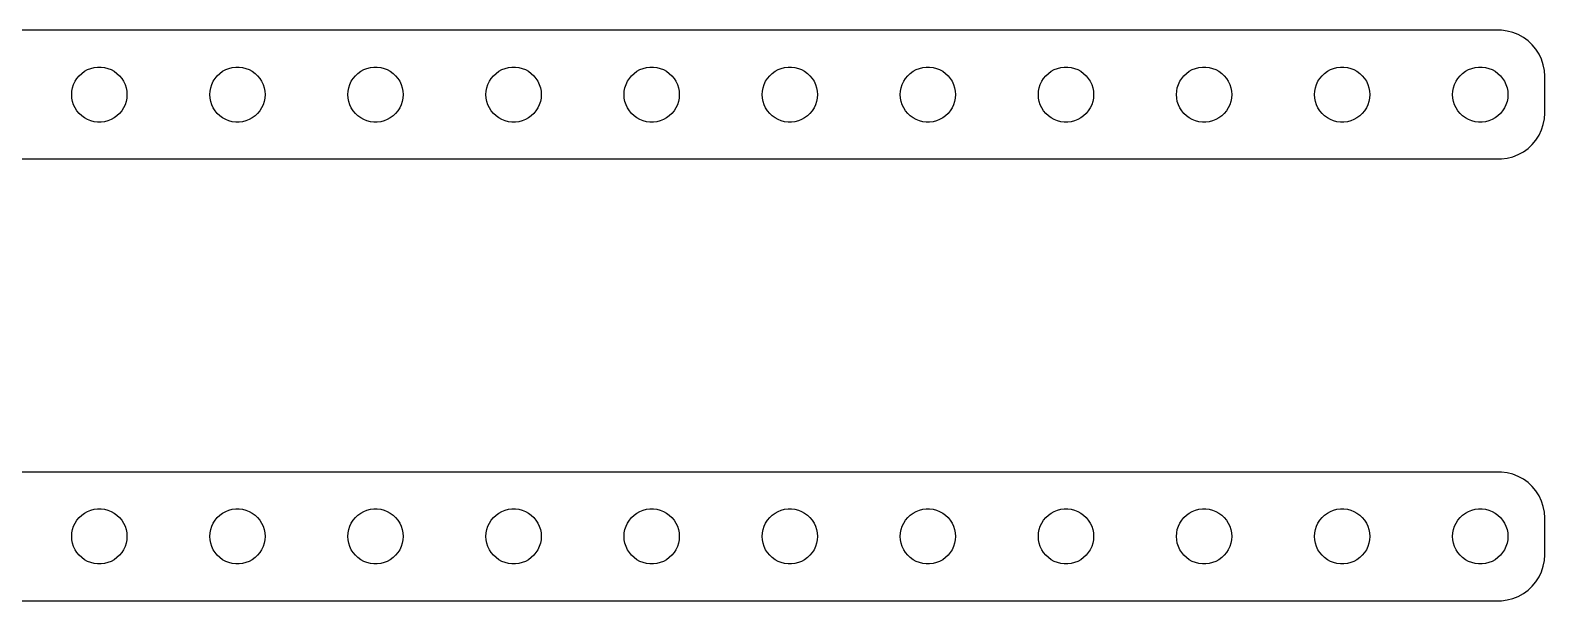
# Model space of a CAD drawing. Header units: metres. Extents: x -82 to 82, y 21 to 51.
# Drawn here: x 0 to 82.2, y 20.5 to 51.5 of the extents above; entities that cross this region are included whole.
import ezdxf

# ---------------------------------------------------------------- set-up
doc = ezdxf.new("R2010")
doc.units = ezdxf.units.M

msp = doc.modelspace()

# ---------------------------------------------------------------- linework, layer by layer
for p, q in [((79.907, 51.4951), (-79.907, 51.4951)), ((80.2184, 51.4557), (79.907, 51.4951)), ((80.5225, 51.3776), (80.2184, 51.4557)), ((80.8144, 51.2621), (80.5225, 51.3776)), ((81.0896, 51.1108), (80.8144, 51.2621)), ((81.3436, 50.9263), (81.0896, 51.1108)), ((81.5724, 50.7114), (81.3436, 50.9263)), ((81.7725, 50.4695), (81.5724, 50.7114)), ((81.9408, 50.2044), (81.7725, 50.4695)), ((82.0744, 49.9203), (81.9408, 50.2044)), ((2.94626, 49.2665), (3.11133, 49.3572)), ((3.11133, 49.3572), (3.28647, 49.4266)), ((3.28647, 49.4266), (3.46892, 49.4734)), ((3.46892, 49.4734), (3.65581, 49.497)), ((3.65581, 49.497), (3.84418, 49.497)), ((3.84418, 49.497), (4.03107, 49.4734)), ((4.03107, 49.4734), (4.21352, 49.4266)), ((4.21352, 49.4266), (4.38866, 49.3572)), ((4.38866, 49.3572), (4.55373, 49.2665)), ((10.4463, 49.2665), (10.6113, 49.3572)), ((10.6113, 49.3572), (10.7865, 49.4266)), ((10.7865, 49.4266), (10.9689, 49.4734)), ((10.9689, 49.4734), (11.1558, 49.497)), ((11.1558, 49.497), (11.3442, 49.497)), ((11.3442, 49.497), (11.5311, 49.4734)), ((11.5311, 49.4734), (11.7135, 49.4266)), ((11.7135, 49.4266), (11.8887, 49.3572)), ((11.8887, 49.3572), (12.0537, 49.2665)), ((17.9463, 49.2665), (18.1113, 49.3572)), ((18.1113, 49.3572), (18.2865, 49.4266)), ((18.2865, 49.4266), (18.4689, 49.4734)), ((18.4689, 49.4734), (18.6558, 49.497)), ((18.6558, 49.497), (18.8442, 49.497)), ((18.8442, 49.497), (19.0311, 49.4734)), ((19.0311, 49.4734), (19.2135, 49.4266)), ((19.2135, 49.4266), (19.3887, 49.3572)), ((19.3887, 49.3572), (19.5537, 49.2665)), ((25.4463, 49.2665), (25.6113, 49.3572)), ((25.6113, 49.3572), (25.7865, 49.4266)), ((25.7865, 49.4266), (25.9689, 49.4734)), ((25.9689, 49.4734), (26.1558, 49.497)), ((26.1558, 49.497), (26.3442, 49.497)), ((26.3442, 49.497), (26.5311, 49.4734)), ((26.5311, 49.4734), (26.7135, 49.4266)), ((26.7135, 49.4266), (26.8887, 49.3572)), ((26.8887, 49.3572), (27.0537, 49.2665)), ((32.9463, 49.2665), (33.1113, 49.3572)), ((33.1113, 49.3572), (33.2865, 49.4266)), ((33.2865, 49.4266), (33.4689, 49.4734)), ((33.4689, 49.4734), (33.6558, 49.497)), ((33.6558, 49.497), (33.8442, 49.497)), ((33.8442, 49.497), (34.0311, 49.4734)), ((34.0311, 49.4734), (34.2135, 49.4266)), ((34.2135, 49.4266), (34.3887, 49.3572)), ((34.3887, 49.3572), (34.5537, 49.2665)), ((40.4463, 49.2665), (40.6113, 49.3572)), ((40.6113, 49.3572), (40.7865, 49.4266)), ((40.7865, 49.4266), (40.9689, 49.4734)), ((40.9689, 49.4734), (41.1558, 49.497)), ((41.1558, 49.497), (41.3442, 49.497)), ((41.3442, 49.497), (41.5311, 49.4734)), ((41.5311, 49.4734), (41.7135, 49.4266)), ((41.7135, 49.4266), (41.8887, 49.3572)), ((41.8887, 49.3572), (42.0537, 49.2665)), ((47.9463, 49.2665), (48.1113, 49.3572)), ((48.1113, 49.3572), (48.2865, 49.4266)), ((48.2865, 49.4266), (48.4689, 49.4734)), ((48.4689, 49.4734), (48.6558, 49.497)), ((48.6558, 49.497), (48.8442, 49.497)), ((48.8442, 49.497), (49.0311, 49.4734)), ((49.0311, 49.4734), (49.2135, 49.4266)), ((49.2135, 49.4266), (49.3887, 49.3572)), ((49.3887, 49.3572), (49.5537, 49.2665)), ((55.4463, 49.2665), (55.6113, 49.3572)), ((55.6113, 49.3572), (55.7865, 49.4266)), ((55.7865, 49.4266), (55.9689, 49.4734)), ((55.9689, 49.4734), (56.1558, 49.497)), ((56.1558, 49.497), (56.3442, 49.497)), ((56.3442, 49.497), (56.5311, 49.4734)), ((56.5311, 49.4734), (56.7135, 49.4266)), ((56.7135, 49.4266), (56.8887, 49.3572)), ((56.8887, 49.3572), (57.0537, 49.2665)), ((62.9463, 49.2665), (63.1113, 49.3572)), ((63.1113, 49.3572), (63.2865, 49.4266)), ((63.2865, 49.4266), (63.4689, 49.4734)), ((63.4689, 49.4734), (63.6558, 49.497)), ((63.6558, 49.497), (63.8442, 49.497)), ((63.8442, 49.497), (64.0311, 49.4734)), ((64.0311, 49.4734), (64.2135, 49.4266)), ((64.2135, 49.4266), (64.3887, 49.3572)), ((64.3887, 49.3572), (64.5537, 49.2665)), ((70.4463, 49.2665), (70.6113, 49.3572)), ((70.6113, 49.3572), (70.7865, 49.4266)), ((70.7865, 49.4266), (70.9689, 49.4734)), ((70.9689, 49.4734), (71.1558, 49.497)), ((71.1558, 49.497), (71.3442, 49.497)), ((71.3442, 49.497), (71.5311, 49.4734)), ((71.5311, 49.4734), (71.7135, 49.4266)), ((71.7135, 49.4266), (71.8887, 49.3572)), ((71.8887, 49.3572), (72.0537, 49.2665)), ((77.9463, 49.2665), (78.1113, 49.3572)), ((78.1113, 49.3572), (78.2865, 49.4266)), ((78.2865, 49.4266), (78.4689, 49.4734)), ((78.4689, 49.4734), (78.6558, 49.497)), ((78.6558, 49.497), (78.8442, 49.497)), ((78.8442, 49.497), (79.0311, 49.4734)), ((79.0311, 49.4734), (79.2135, 49.4266)), ((79.2135, 49.4266), (79.3887, 49.3572)), ((79.3887, 49.3572), (79.5537, 49.2665)), ((82.1714, 49.6217), (82.0744, 49.9203)), ((82.2303, 49.3133), (82.1714, 49.6217)), ((2.29712, 48.373), (2.35533, 48.5522)), ((2.35533, 48.5522), (2.43553, 48.7226)), ((2.43553, 48.7226), (2.53647, 48.8817)), ((2.53647, 48.8817), (2.65654, 49.0268)), ((2.65654, 49.0268), (2.79385, 49.1558)), ((2.79385, 49.1558), (2.94626, 49.2665)), ((4.55373, 49.2665), (4.70613, 49.1558)), ((4.70613, 49.1558), (4.84344, 49.0268)), ((4.84344, 49.0268), (4.96352, 48.8817)), ((4.96352, 48.8817), (5.06445, 48.7226)), ((5.06445, 48.7226), (5.14465, 48.5522)), ((5.14465, 48.5522), (5.20287, 48.373)), ((9.79712, 48.373), (9.85533, 48.5522)), ((9.85533, 48.5522), (9.93553, 48.7226)), ((9.93553, 48.7226), (10.0365, 48.8817)), ((10.0365, 48.8817), (10.1565, 49.0268)), ((10.1565, 49.0268), (10.2939, 49.1558)), ((10.2939, 49.1558), (10.4463, 49.2665)), ((12.0537, 49.2665), (12.2061, 49.1558)), ((12.2061, 49.1558), (12.3434, 49.0268)), ((12.3434, 49.0268), (12.4635, 48.8817)), ((12.4635, 48.8817), (12.5645, 48.7226)), ((12.5645, 48.7226), (12.6447, 48.5522)), ((12.6447, 48.5522), (12.7029, 48.373)), ((17.2971, 48.373), (17.3553, 48.5522)), ((17.3553, 48.5522), (17.4355, 48.7226)), ((17.4355, 48.7226), (17.5365, 48.8817)), ((17.5365, 48.8817), (17.6565, 49.0268)), ((17.6565, 49.0268), (17.7939, 49.1558)), ((17.7939, 49.1558), (17.9463, 49.2665)), ((19.5537, 49.2665), (19.7061, 49.1558)), ((19.7061, 49.1558), (19.8434, 49.0268)), ((19.8434, 49.0268), (19.9635, 48.8817)), ((19.9635, 48.8817), (20.0645, 48.7226)), ((20.0645, 48.7226), (20.1447, 48.5522)), ((20.1447, 48.5522), (20.2029, 48.373)), ((24.7971, 48.373), (24.8553, 48.5522)), ((24.8553, 48.5522), (24.9355, 48.7226)), ((24.9355, 48.7226), (25.0365, 48.8817)), ((25.0365, 48.8817), (25.1565, 49.0268)), ((25.1565, 49.0268), (25.2939, 49.1558)), ((25.2939, 49.1558), (25.4463, 49.2665)), ((27.0537, 49.2665), (27.2061, 49.1558)), ((27.2061, 49.1558), (27.3434, 49.0268)), ((27.3434, 49.0268), (27.4635, 48.8817)), ((27.4635, 48.8817), (27.5645, 48.7226)), ((27.5645, 48.7226), (27.6447, 48.5522)), ((27.6447, 48.5522), (27.7029, 48.373)), ((32.2971, 48.373), (32.3553, 48.5522)), ((32.3553, 48.5522), (32.4355, 48.7226)), ((32.4355, 48.7226), (32.5365, 48.8817)), ((32.5365, 48.8817), (32.6565, 49.0268)), ((32.6565, 49.0268), (32.7939, 49.1558)), ((32.7939, 49.1558), (32.9463, 49.2665)), ((34.5537, 49.2665), (34.7061, 49.1558)), ((34.7061, 49.1558), (34.8434, 49.0268)), ((34.8434, 49.0268), (34.9635, 48.8817)), ((34.9635, 48.8817), (35.0645, 48.7226)), ((35.0645, 48.7226), (35.1447, 48.5522)), ((35.1447, 48.5522), (35.2029, 48.373)), ((39.7971, 48.373), (39.8553, 48.5522)), ((39.8553, 48.5522), (39.9355, 48.7226)), ((39.9355, 48.7226), (40.0365, 48.8817)), ((40.0365, 48.8817), (40.1565, 49.0268)), ((40.1565, 49.0268), (40.2939, 49.1558)), ((40.2939, 49.1558), (40.4463, 49.2665)), ((42.0537, 49.2665), (42.2061, 49.1558)), ((42.2061, 49.1558), (42.3434, 49.0268)), ((42.3434, 49.0268), (42.4635, 48.8817)), ((42.4635, 48.8817), (42.5645, 48.7226)), ((42.5645, 48.7226), (42.6447, 48.5522)), ((42.6447, 48.5522), (42.7029, 48.373)), ((47.2971, 48.373), (47.3553, 48.5522)), ((47.3553, 48.5522), (47.4355, 48.7226)), ((47.4355, 48.7226), (47.5365, 48.8817)), ((47.5365, 48.8817), (47.6565, 49.0268)), ((47.6565, 49.0268), (47.7939, 49.1558)), ((47.7939, 49.1558), (47.9463, 49.2665)), ((49.5537, 49.2665), (49.7061, 49.1558)), ((49.7061, 49.1558), (49.8434, 49.0268)), ((49.8434, 49.0268), (49.9635, 48.8817)), ((49.9635, 48.8817), (50.0645, 48.7226)), ((50.0645, 48.7226), (50.1447, 48.5522)), ((50.1447, 48.5522), (50.2029, 48.373)), ((54.7971, 48.373), (54.8553, 48.5522)), ((54.8553, 48.5522), (54.9355, 48.7226)), ((54.9355, 48.7226), (55.0365, 48.8817)), ((55.0365, 48.8817), (55.1565, 49.0268)), ((55.1565, 49.0268), (55.2939, 49.1558)), ((55.2939, 49.1558), (55.4463, 49.2665)), ((57.0537, 49.2665), (57.2061, 49.1558)), ((57.2061, 49.1558), (57.3434, 49.0268)), ((57.3434, 49.0268), (57.4635, 48.8817)), ((57.4635, 48.8817), (57.5645, 48.7226)), ((57.5645, 48.7226), (57.6447, 48.5522)), ((57.6447, 48.5522), (57.7029, 48.373)), ((62.2971, 48.373), (62.3553, 48.5522)), ((62.3553, 48.5522), (62.4355, 48.7226)), ((62.4355, 48.7226), (62.5365, 48.8817)), ((62.5365, 48.8817), (62.6565, 49.0268)), ((62.6565, 49.0268), (62.7939, 49.1558)), ((62.7939, 49.1558), (62.9463, 49.2665)), ((64.5537, 49.2665), (64.7061, 49.1558)), ((64.7061, 49.1558), (64.8434, 49.0268)), ((64.8434, 49.0268), (64.9635, 48.8817)), ((64.9635, 48.8817), (65.0645, 48.7226)), ((65.0645, 48.7226), (65.1447, 48.5522)), ((65.1447, 48.5522), (65.2029, 48.373)), ((69.7971, 48.373), (69.8553, 48.5522)), ((69.8553, 48.5522), (69.9355, 48.7226)), ((69.9355, 48.7226), (70.0365, 48.8817)), ((70.0365, 48.8817), (70.1565, 49.0268)), ((70.1565, 49.0268), (70.2939, 49.1558)), ((70.2939, 49.1558), (70.4463, 49.2665)), ((72.0537, 49.2665), (72.2061, 49.1558)), ((72.2061, 49.1558), (72.3434, 49.0268)), ((72.3434, 49.0268), (72.4635, 48.8817)), ((72.4635, 48.8817), (72.5645, 48.7226)), ((72.5645, 48.7226), (72.6447, 48.5522)), ((72.6447, 48.5522), (72.7029, 48.373)), ((77.2971, 48.373), (77.3553, 48.5522)), ((77.3553, 48.5522), (77.4355, 48.7226)), ((77.4355, 48.7226), (77.5365, 48.8817)), ((77.5365, 48.8817), (77.6565, 49.0268)), ((77.6565, 49.0268), (77.7939, 49.1558)), ((77.7939, 49.1558), (77.9463, 49.2665)), ((79.5537, 49.2665), (79.7061, 49.1558)), ((79.7061, 49.1558), (79.8434, 49.0268)), ((79.8434, 49.0268), (79.9635, 48.8817)), ((79.9635, 48.8817), (80.0645, 48.7226)), ((80.0645, 48.7226), (80.1447, 48.5522)), ((80.1447, 48.5522), (80.2029, 48.373)), ((82.25, 49), (82.2303, 49.3133)), ((82.25, 47), (82.25, 49)), ((2.25, 48), (2.26183, 48.188)), ((2.26183, 47.812), (2.25, 48)), ((2.26183, 48.188), (2.29712, 48.373)), ((2.29712, 47.627), (2.26183, 47.812)), ((5.20287, 48.373), (5.23816, 48.188)), ((5.23816, 47.812), (5.20287, 47.627)), ((5.23816, 48.188), (5.25, 48)), ((5.25, 48), (5.23816, 47.812)), ((9.75, 48), (9.76183, 48.188)), ((9.76183, 47.812), (9.75, 48)), ((9.76183, 48.188), (9.79712, 48.373)), ((9.79712, 47.627), (9.76183, 47.812)), ((12.7029, 48.373), (12.7382, 48.188)), ((12.7382, 47.812), (12.7029, 47.627)), ((12.7382, 48.188), (12.75, 48)), ((12.75, 48), (12.7382, 47.812)), ((17.25, 48), (17.2618, 48.188)), ((17.2618, 47.812), (17.25, 48)), ((17.2618, 48.188), (17.2971, 48.373)), ((17.2971, 47.627), (17.2618, 47.812)), ((20.2029, 48.373), (20.2382, 48.188)), ((20.2382, 47.812), (20.2029, 47.627)), ((20.2382, 48.188), (20.25, 48)), ((20.25, 48), (20.2382, 47.812)), ((24.75, 48), (24.7618, 48.188)), ((24.7618, 47.812), (24.75, 48)), ((24.7618, 48.188), (24.7971, 48.373)), ((24.7971, 47.627), (24.7618, 47.812)), ((27.7029, 48.373), (27.7382, 48.188)), ((27.7382, 47.812), (27.7029, 47.627)), ((27.7382, 48.188), (27.75, 48)), ((27.75, 48), (27.7382, 47.812)), ((32.25, 48), (32.2618, 48.188)), ((32.2618, 47.812), (32.25, 48)), ((32.2618, 48.188), (32.2971, 48.373)), ((32.2971, 47.627), (32.2618, 47.812)), ((35.2029, 48.373), (35.2382, 48.188)), ((35.2382, 47.812), (35.2029, 47.627)), ((35.2382, 48.188), (35.25, 48)), ((35.25, 48), (35.2382, 47.812)), ((39.75, 48), (39.7618, 48.188)), ((39.7618, 47.812), (39.75, 48)), ((39.7618, 48.188), (39.7971, 48.373)), ((39.7971, 47.627), (39.7618, 47.812)), ((42.7029, 48.373), (42.7382, 48.188)), ((42.7382, 47.812), (42.7029, 47.627)), ((42.7382, 48.188), (42.75, 48)), ((42.75, 48), (42.7382, 47.812)), ((47.25, 48), (47.2618, 48.188)), ((47.2618, 47.812), (47.25, 48)), ((47.2618, 48.188), (47.2971, 48.373)), ((47.2971, 47.627), (47.2618, 47.812)), ((50.2029, 48.373), (50.2382, 48.188)), ((50.2382, 47.812), (50.2029, 47.627)), ((50.2382, 48.188), (50.25, 48)), ((50.25, 48), (50.2382, 47.812)), ((54.75, 48), (54.7618, 48.188)), ((54.7618, 47.812), (54.75, 48)), ((54.7618, 48.188), (54.7971, 48.373)), ((54.7971, 47.627), (54.7618, 47.812)), ((57.7029, 48.373), (57.7382, 48.188)), ((57.7382, 47.812), (57.7029, 47.627)), ((57.7382, 48.188), (57.75, 48)), ((57.75, 48), (57.7382, 47.812)), ((62.25, 48), (62.2618, 48.188)), ((62.2618, 47.812), (62.25, 48)), ((62.2618, 48.188), (62.2971, 48.373)), ((62.2971, 47.627), (62.2618, 47.812)), ((65.2029, 48.373), (65.2382, 48.188)), ((65.2382, 47.812), (65.2029, 47.627)), ((65.2382, 48.188), (65.25, 48)), ((65.25, 48), (65.2382, 47.812)), ((69.75, 48), (69.7618, 48.188)), ((69.7618, 47.812), (69.75, 48)), ((69.7618, 48.188), (69.7971, 48.373)), ((69.7971, 47.627), (69.7618, 47.812)), ((72.7029, 48.373), (72.7382, 48.188)), ((72.7382, 47.812), (72.7029, 47.627)), ((72.7382, 48.188), (72.75, 48)), ((72.75, 48), (72.7382, 47.812)), ((77.25, 48), (77.2618, 48.188)), ((77.2618, 47.812), (77.25, 48)), ((77.2618, 48.188), (77.2971, 48.373)), ((77.2971, 47.627), (77.2618, 47.812)), ((80.2029, 48.373), (80.2382, 48.188)), ((80.2382, 47.812), (80.2029, 47.627)), ((80.2382, 48.188), (80.25, 48)), ((80.25, 48), (80.2382, 47.812)), ((2.35533, 47.4478), (2.29712, 47.627)), ((2.43553, 47.2774), (2.35533, 47.4478)), ((2.53647, 47.1183), (2.43553, 47.2774)), ((2.65654, 46.9732), (2.53647, 47.1183)), ((2.79385, 46.8442), (2.65654, 46.9732)), ((4.84344, 46.9732), (4.70613, 46.8442)), ((4.96352, 47.1183), (4.84344, 46.9732)), ((5.06445, 47.2774), (4.96352, 47.1183)), ((5.14465, 47.4478), (5.06445, 47.2774)), ((5.20287, 47.627), (5.14465, 47.4478)), ((9.85533, 47.4478), (9.79712, 47.627)), ((9.93553, 47.2774), (9.85533, 47.4478)), ((10.0365, 47.1183), (9.93553, 47.2774)), ((10.1565, 46.9732), (10.0365, 47.1183)), ((10.2939, 46.8442), (10.1565, 46.9732)), ((12.3434, 46.9732), (12.2061, 46.8442)), ((12.4635, 47.1183), (12.3434, 46.9732)), ((12.5645, 47.2774), (12.4635, 47.1183)), ((12.6447, 47.4478), (12.5645, 47.2774)), ((12.7029, 47.627), (12.6447, 47.4478)), ((17.3553, 47.4478), (17.2971, 47.627)), ((17.4355, 47.2774), (17.3553, 47.4478)), ((17.5365, 47.1183), (17.4355, 47.2774)), ((17.6565, 46.9732), (17.5365, 47.1183)), ((17.7939, 46.8442), (17.6565, 46.9732)), ((19.8434, 46.9732), (19.7061, 46.8442)), ((19.9635, 47.1183), (19.8434, 46.9732)), ((20.0645, 47.2774), (19.9635, 47.1183)), ((20.1447, 47.4478), (20.0645, 47.2774)), ((20.2029, 47.627), (20.1447, 47.4478)), ((24.8553, 47.4478), (24.7971, 47.627)), ((24.9355, 47.2774), (24.8553, 47.4478)), ((25.0365, 47.1183), (24.9355, 47.2774)), ((25.1565, 46.9732), (25.0365, 47.1183)), ((25.2939, 46.8442), (25.1565, 46.9732)), ((27.3434, 46.9732), (27.2061, 46.8442)), ((27.4635, 47.1183), (27.3434, 46.9732)), ((27.5645, 47.2774), (27.4635, 47.1183)), ((27.6447, 47.4478), (27.5645, 47.2774)), ((27.7029, 47.627), (27.6447, 47.4478)), ((32.3553, 47.4478), (32.2971, 47.627)), ((32.4355, 47.2774), (32.3553, 47.4478)), ((32.5365, 47.1183), (32.4355, 47.2774)), ((32.6565, 46.9732), (32.5365, 47.1183)), ((32.7939, 46.8442), (32.6565, 46.9732)), ((34.8434, 46.9732), (34.7061, 46.8442)), ((34.9635, 47.1183), (34.8434, 46.9732)), ((35.0645, 47.2774), (34.9635, 47.1183)), ((35.1447, 47.4478), (35.0645, 47.2774)), ((35.2029, 47.627), (35.1447, 47.4478)), ((39.8553, 47.4478), (39.7971, 47.627)), ((39.9355, 47.2774), (39.8553, 47.4478)), ((40.0365, 47.1183), (39.9355, 47.2774)), ((40.1565, 46.9732), (40.0365, 47.1183)), ((40.2939, 46.8442), (40.1565, 46.9732)), ((42.3434, 46.9732), (42.2061, 46.8442)), ((42.4635, 47.1183), (42.3434, 46.9732)), ((42.5645, 47.2774), (42.4635, 47.1183)), ((42.6447, 47.4478), (42.5645, 47.2774)), ((42.7029, 47.627), (42.6447, 47.4478)), ((47.3553, 47.4478), (47.2971, 47.627)), ((47.4355, 47.2774), (47.3553, 47.4478)), ((47.5365, 47.1183), (47.4355, 47.2774)), ((47.6565, 46.9732), (47.5365, 47.1183)), ((47.7939, 46.8442), (47.6565, 46.9732)), ((49.8434, 46.9732), (49.7061, 46.8442)), ((49.9635, 47.1183), (49.8434, 46.9732)), ((50.0645, 47.2774), (49.9635, 47.1183)), ((50.1447, 47.4478), (50.0645, 47.2774)), ((50.2029, 47.627), (50.1447, 47.4478)), ((54.8553, 47.4478), (54.7971, 47.627)), ((54.9355, 47.2774), (54.8553, 47.4478)), ((55.0365, 47.1183), (54.9355, 47.2774)), ((55.1565, 46.9732), (55.0365, 47.1183)), ((55.2939, 46.8442), (55.1565, 46.9732)), ((57.3434, 46.9732), (57.2061, 46.8442)), ((57.4635, 47.1183), (57.3434, 46.9732)), ((57.5645, 47.2774), (57.4635, 47.1183)), ((57.6447, 47.4478), (57.5645, 47.2774)), ((57.7029, 47.627), (57.6447, 47.4478)), ((62.3553, 47.4478), (62.2971, 47.627)), ((62.4355, 47.2774), (62.3553, 47.4478)), ((62.5365, 47.1183), (62.4355, 47.2774)), ((62.6565, 46.9732), (62.5365, 47.1183)), ((62.7939, 46.8442), (62.6565, 46.9732)), ((64.8434, 46.9732), (64.7061, 46.8442)), ((64.9635, 47.1183), (64.8434, 46.9732)), ((65.0645, 47.2774), (64.9635, 47.1183)), ((65.1447, 47.4478), (65.0645, 47.2774)), ((65.2029, 47.627), (65.1447, 47.4478)), ((69.8553, 47.4478), (69.7971, 47.627)), ((69.9355, 47.2774), (69.8553, 47.4478)), ((70.0365, 47.1183), (69.9355, 47.2774)), ((70.1565, 46.9732), (70.0365, 47.1183)), ((70.2939, 46.8442), (70.1565, 46.9732)), ((72.3434, 46.9732), (72.2061, 46.8442)), ((72.4635, 47.1183), (72.3434, 46.9732)), ((72.5645, 47.2774), (72.4635, 47.1183)), ((72.6447, 47.4478), (72.5645, 47.2774)), ((72.7029, 47.627), (72.6447, 47.4478)), ((77.3553, 47.4478), (77.2971, 47.627)), ((77.4355, 47.2774), (77.3553, 47.4478)), ((77.5365, 47.1183), (77.4355, 47.2774)), ((77.6565, 46.9732), (77.5365, 47.1183)), ((77.7939, 46.8442), (77.6565, 46.9732)), ((79.8434, 46.9732), (79.7061, 46.8442)), ((79.9635, 47.1183), (79.8434, 46.9732)), ((80.0645, 47.2774), (79.9635, 47.1183)), ((80.1447, 47.4478), (80.0645, 47.2774)), ((80.2029, 47.627), (80.1447, 47.4478)), ((82.2303, 46.6867), (82.25, 47)), ((2.94626, 46.7335), (2.79385, 46.8442)), ((3.11133, 46.6428), (2.94626, 46.7335)), ((3.28647, 46.5734), (3.11133, 46.6428)), ((3.46892, 46.5266), (3.28647, 46.5734)), ((3.65581, 46.503), (3.46892, 46.5266)), ((3.84418, 46.503), (3.65581, 46.503)), ((4.03107, 46.5266), (3.84418, 46.503)), ((4.21352, 46.5734), (4.03107, 46.5266)), ((4.38866, 46.6428), (4.21352, 46.5734)), ((4.55373, 46.7335), (4.38866, 46.6428)), ((4.70613, 46.8442), (4.55373, 46.7335)), ((10.4463, 46.7335), (10.2939, 46.8442)), ((10.6113, 46.6428), (10.4463, 46.7335)), ((10.7865, 46.5734), (10.6113, 46.6428)), ((10.9689, 46.5266), (10.7865, 46.5734)), ((11.1558, 46.503), (10.9689, 46.5266)), ((11.3442, 46.503), (11.1558, 46.503)), ((11.5311, 46.5266), (11.3442, 46.503)), ((11.7135, 46.5734), (11.5311, 46.5266)), ((11.8887, 46.6428), (11.7135, 46.5734)), ((12.0537, 46.7335), (11.8887, 46.6428)), ((12.2061, 46.8442), (12.0537, 46.7335)), ((17.9463, 46.7335), (17.7939, 46.8442)), ((18.1113, 46.6428), (17.9463, 46.7335)), ((18.2865, 46.5734), (18.1113, 46.6428)), ((18.4689, 46.5266), (18.2865, 46.5734)), ((18.6558, 46.503), (18.4689, 46.5266)), ((18.8442, 46.503), (18.6558, 46.503)), ((19.0311, 46.5266), (18.8442, 46.503)), ((19.2135, 46.5734), (19.0311, 46.5266)), ((19.3887, 46.6428), (19.2135, 46.5734)), ((19.5537, 46.7335), (19.3887, 46.6428)), ((19.7061, 46.8442), (19.5537, 46.7335)), ((25.4463, 46.7335), (25.2939, 46.8442)), ((25.6113, 46.6428), (25.4463, 46.7335)), ((25.7865, 46.5734), (25.6113, 46.6428)), ((25.9689, 46.5266), (25.7865, 46.5734)), ((26.1558, 46.503), (25.9689, 46.5266)), ((26.3442, 46.503), (26.1558, 46.503)), ((26.5311, 46.5266), (26.3442, 46.503)), ((26.7135, 46.5734), (26.5311, 46.5266)), ((26.8887, 46.6428), (26.7135, 46.5734)), ((27.0537, 46.7335), (26.8887, 46.6428)), ((27.2061, 46.8442), (27.0537, 46.7335)), ((32.9463, 46.7335), (32.7939, 46.8442)), ((33.1113, 46.6428), (32.9463, 46.7335)), ((33.2865, 46.5734), (33.1113, 46.6428)), ((33.4689, 46.5266), (33.2865, 46.5734)), ((33.6558, 46.503), (33.4689, 46.5266)), ((33.8442, 46.503), (33.6558, 46.503)), ((34.0311, 46.5266), (33.8442, 46.503)), ((34.2135, 46.5734), (34.0311, 46.5266)), ((34.3887, 46.6428), (34.2135, 46.5734)), ((34.5537, 46.7335), (34.3887, 46.6428)), ((34.7061, 46.8442), (34.5537, 46.7335)), ((40.4463, 46.7335), (40.2939, 46.8442)), ((40.6113, 46.6428), (40.4463, 46.7335)), ((40.7865, 46.5734), (40.6113, 46.6428)), ((40.9689, 46.5266), (40.7865, 46.5734)), ((41.1558, 46.503), (40.9689, 46.5266)), ((41.3442, 46.503), (41.1558, 46.503)), ((41.5311, 46.5266), (41.3442, 46.503)), ((41.7135, 46.5734), (41.5311, 46.5266)), ((41.8887, 46.6428), (41.7135, 46.5734)), ((42.0537, 46.7335), (41.8887, 46.6428)), ((42.2061, 46.8442), (42.0537, 46.7335)), ((47.9463, 46.7335), (47.7939, 46.8442)), ((48.1113, 46.6428), (47.9463, 46.7335)), ((48.2865, 46.5734), (48.1113, 46.6428)), ((48.4689, 46.5266), (48.2865, 46.5734)), ((48.6558, 46.503), (48.4689, 46.5266)), ((48.8442, 46.503), (48.6558, 46.503)), ((49.0311, 46.5266), (48.8442, 46.503)), ((49.2135, 46.5734), (49.0311, 46.5266)), ((49.3887, 46.6428), (49.2135, 46.5734)), ((49.5537, 46.7335), (49.3887, 46.6428)), ((49.7061, 46.8442), (49.5537, 46.7335)), ((55.4463, 46.7335), (55.2939, 46.8442)), ((55.6113, 46.6428), (55.4463, 46.7335)), ((55.7865, 46.5734), (55.6113, 46.6428)), ((55.9689, 46.5266), (55.7865, 46.5734)), ((56.1558, 46.503), (55.9689, 46.5266)), ((56.3442, 46.503), (56.1558, 46.503)), ((56.5311, 46.5266), (56.3442, 46.503)), ((56.7135, 46.5734), (56.5311, 46.5266)), ((56.8887, 46.6428), (56.7135, 46.5734)), ((57.0537, 46.7335), (56.8887, 46.6428)), ((57.2061, 46.8442), (57.0537, 46.7335)), ((62.9463, 46.7335), (62.7939, 46.8442)), ((63.1113, 46.6428), (62.9463, 46.7335)), ((63.2865, 46.5734), (63.1113, 46.6428)), ((63.4689, 46.5266), (63.2865, 46.5734)), ((63.6558, 46.503), (63.4689, 46.5266)), ((63.8442, 46.503), (63.6558, 46.503)), ((64.0311, 46.5266), (63.8442, 46.503)), ((64.2135, 46.5734), (64.0311, 46.5266)), ((64.3887, 46.6428), (64.2135, 46.5734)), ((64.5537, 46.7335), (64.3887, 46.6428)), ((64.7061, 46.8442), (64.5537, 46.7335)), ((70.4463, 46.7335), (70.2939, 46.8442)), ((70.6113, 46.6428), (70.4463, 46.7335)), ((70.7865, 46.5734), (70.6113, 46.6428)), ((70.9689, 46.5266), (70.7865, 46.5734)), ((71.1558, 46.503), (70.9689, 46.5266)), ((71.3442, 46.503), (71.1558, 46.503)), ((71.5311, 46.5266), (71.3442, 46.503)), ((71.7135, 46.5734), (71.5311, 46.5266)), ((71.8887, 46.6428), (71.7135, 46.5734)), ((72.0537, 46.7335), (71.8887, 46.6428)), ((72.2061, 46.8442), (72.0537, 46.7335)), ((77.9463, 46.7335), (77.7939, 46.8442)), ((78.1113, 46.6428), (77.9463, 46.7335)), ((78.2865, 46.5734), (78.1113, 46.6428)), ((78.4689, 46.5266), (78.2865, 46.5734)), ((78.6558, 46.503), (78.4689, 46.5266)), ((78.8442, 46.503), (78.6558, 46.503)), ((79.0311, 46.5266), (78.8442, 46.503)), ((79.2135, 46.5734), (79.0311, 46.5266)), ((79.3887, 46.6428), (79.2135, 46.5734)), ((79.5537, 46.7335), (79.3887, 46.6428)), ((79.7061, 46.8442), (79.5537, 46.7335)), ((81.9408, 45.7956), (82.0744, 46.0797)), ((82.0744, 46.0797), (82.1714, 46.3783)), ((82.1714, 46.3783), (82.2303, 46.6867)), ((81.3436, 45.0737), (81.5724, 45.2886)), ((81.5724, 45.2886), (81.7725, 45.5305)), ((81.7725, 45.5305), (81.9408, 45.7956)), ((-79.907, 44.5049), (79.907, 44.5049)), ((79.907, 44.5049), (80.2184, 44.5443)), ((80.2184, 44.5443), (80.5225, 44.6224)), ((80.5225, 44.6224), (80.8144, 44.7379)), ((80.8144, 44.7379), (81.0896, 44.8892)), ((81.0896, 44.8892), (81.3436, 45.0737)), ((79.907, 27.4951), (-79.907, 27.4951)), ((80.2184, 27.4557), (79.907, 27.4951)), ((80.5225, 27.3776), (80.2184, 27.4557)), ((80.8144, 27.2621), (80.5225, 27.3776)), ((81.0896, 27.1108), (80.8144, 27.2621)), ((81.3436, 26.9263), (81.0896, 27.1108)), ((81.5724, 26.7114), (81.3436, 26.9263)), ((81.7725, 26.4695), (81.5724, 26.7114)), ((81.9408, 26.2044), (81.7725, 26.4695)), ((82.0744, 25.9203), (81.9408, 26.2044)), ((82.1714, 25.6217), (82.0744, 25.9203)), ((82.2303, 25.3133), (82.1714, 25.6217)), ((2.35533, 24.5522), (2.43553, 24.7226)), ((2.43553, 24.7226), (2.53647, 24.8817)), ((2.53647, 24.8817), (2.65654, 25.0268)), ((2.65654, 25.0268), (2.79385, 25.1558)), ((2.79385, 25.1558), (2.94626, 25.2665)), ((2.94626, 25.2665), (3.11133, 25.3572)), ((3.11133, 25.3572), (3.28647, 25.4266)), ((3.28647, 25.4266), (3.46892, 25.4734)), ((3.46892, 25.4734), (3.65581, 25.497)), ((3.65581, 25.497), (3.84418, 25.497)), ((3.84418, 25.497), (4.03107, 25.4734)), ((4.03107, 25.4734), (4.21352, 25.4266)), ((4.21352, 25.4266), (4.38866, 25.3572)), ((4.38866, 25.3572), (4.55373, 25.2665)), ((4.55373, 25.2665), (4.70613, 25.1558)), ((4.70613, 25.1558), (4.84344, 25.0268)), ((4.84344, 25.0268), (4.96352, 24.8817)), ((4.96352, 24.8817), (5.06445, 24.7226)), ((5.06445, 24.7226), (5.14465, 24.5522)), ((9.85533, 24.5522), (9.93553, 24.7226)), ((9.93553, 24.7226), (10.0365, 24.8817)), ((10.0365, 24.8817), (10.1565, 25.0268)), ((10.1565, 25.0268), (10.2939, 25.1558)), ((10.2939, 25.1558), (10.4463, 25.2665)), ((10.4463, 25.2665), (10.6113, 25.3572)), ((10.6113, 25.3572), (10.7865, 25.4266)), ((10.7865, 25.4266), (10.9689, 25.4734)), ((10.9689, 25.4734), (11.1558, 25.497)), ((11.1558, 25.497), (11.3442, 25.497)), ((11.3442, 25.497), (11.5311, 25.4734)), ((11.5311, 25.4734), (11.7135, 25.4266)), ((11.7135, 25.4266), (11.8887, 25.3572)), ((11.8887, 25.3572), (12.0537, 25.2665)), ((12.0537, 25.2665), (12.2061, 25.1558)), ((12.2061, 25.1558), (12.3434, 25.0268)), ((12.3434, 25.0268), (12.4635, 24.8817)), ((12.4635, 24.8817), (12.5645, 24.7226)), ((12.5645, 24.7226), (12.6447, 24.5522)), ((17.3553, 24.5522), (17.4355, 24.7226)), ((17.4355, 24.7226), (17.5365, 24.8817)), ((17.5365, 24.8817), (17.6565, 25.0268)), ((17.6565, 25.0268), (17.7939, 25.1558)), ((17.7939, 25.1558), (17.9463, 25.2665)), ((17.9463, 25.2665), (18.1113, 25.3572)), ((18.1113, 25.3572), (18.2865, 25.4266)), ((18.2865, 25.4266), (18.4689, 25.4734)), ((18.4689, 25.4734), (18.6558, 25.497)), ((18.6558, 25.497), (18.8442, 25.497)), ((18.8442, 25.497), (19.0311, 25.4734)), ((19.0311, 25.4734), (19.2135, 25.4266)), ((19.2135, 25.4266), (19.3887, 25.3572)), ((19.3887, 25.3572), (19.5537, 25.2665)), ((19.5537, 25.2665), (19.7061, 25.1558)), ((19.7061, 25.1558), (19.8434, 25.0268)), ((19.8434, 25.0268), (19.9635, 24.8817)), ((19.9635, 24.8817), (20.0645, 24.7226)), ((20.0645, 24.7226), (20.1447, 24.5522)), ((24.8553, 24.5522), (24.9355, 24.7226)), ((24.9355, 24.7226), (25.0365, 24.8817)), ((25.0365, 24.8817), (25.1565, 25.0268)), ((25.1565, 25.0268), (25.2939, 25.1558)), ((25.2939, 25.1558), (25.4463, 25.2665)), ((25.4463, 25.2665), (25.6113, 25.3572)), ((25.6113, 25.3572), (25.7865, 25.4266)), ((25.7865, 25.4266), (25.9689, 25.4734)), ((25.9689, 25.4734), (26.1558, 25.497)), ((26.1558, 25.497), (26.3442, 25.497)), ((26.3442, 25.497), (26.5311, 25.4734)), ((26.5311, 25.4734), (26.7135, 25.4266)), ((26.7135, 25.4266), (26.8887, 25.3572)), ((26.8887, 25.3572), (27.0537, 25.2665)), ((27.0537, 25.2665), (27.2061, 25.1558)), ((27.2061, 25.1558), (27.3434, 25.0268)), ((27.3434, 25.0268), (27.4635, 24.8817)), ((27.4635, 24.8817), (27.5645, 24.7226)), ((27.5645, 24.7226), (27.6447, 24.5522)), ((32.3553, 24.5522), (32.4355, 24.7226)), ((32.4355, 24.7226), (32.5365, 24.8817)), ((32.5365, 24.8817), (32.6565, 25.0268)), ((32.6565, 25.0268), (32.7939, 25.1558)), ((32.7939, 25.1558), (32.9463, 25.2665)), ((32.9463, 25.2665), (33.1113, 25.3572)), ((33.1113, 25.3572), (33.2865, 25.4266)), ((33.2865, 25.4266), (33.4689, 25.4734)), ((33.4689, 25.4734), (33.6558, 25.497)), ((33.6558, 25.497), (33.8442, 25.497)), ((33.8442, 25.497), (34.0311, 25.4734)), ((34.0311, 25.4734), (34.2135, 25.4266)), ((34.2135, 25.4266), (34.3887, 25.3572)), ((34.3887, 25.3572), (34.5537, 25.2665)), ((34.5537, 25.2665), (34.7061, 25.1558)), ((34.7061, 25.1558), (34.8434, 25.0268)), ((34.8434, 25.0268), (34.9635, 24.8817)), ((34.9635, 24.8817), (35.0645, 24.7226)), ((35.0645, 24.7226), (35.1447, 24.5522)), ((39.8553, 24.5522), (39.9355, 24.7226)), ((39.9355, 24.7226), (40.0365, 24.8817)), ((40.0365, 24.8817), (40.1565, 25.0268)), ((40.1565, 25.0268), (40.2939, 25.1558)), ((40.2939, 25.1558), (40.4463, 25.2665)), ((40.4463, 25.2665), (40.6113, 25.3572)), ((40.6113, 25.3572), (40.7865, 25.4266)), ((40.7865, 25.4266), (40.9689, 25.4734)), ((40.9689, 25.4734), (41.1558, 25.497)), ((41.1558, 25.497), (41.3442, 25.497)), ((41.3442, 25.497), (41.5311, 25.4734)), ((41.5311, 25.4734), (41.7135, 25.4266)), ((41.7135, 25.4266), (41.8887, 25.3572)), ((41.8887, 25.3572), (42.0537, 25.2665)), ((42.0537, 25.2665), (42.2061, 25.1558)), ((42.2061, 25.1558), (42.3434, 25.0268)), ((42.3434, 25.0268), (42.4635, 24.8817)), ((42.4635, 24.8817), (42.5645, 24.7226)), ((42.5645, 24.7226), (42.6447, 24.5522)), ((47.3553, 24.5522), (47.4355, 24.7226)), ((47.4355, 24.7226), (47.5365, 24.8817)), ((47.5365, 24.8817), (47.6565, 25.0268)), ((47.6565, 25.0268), (47.7939, 25.1558)), ((47.7939, 25.1558), (47.9463, 25.2665)), ((47.9463, 25.2665), (48.1113, 25.3572)), ((48.1113, 25.3572), (48.2865, 25.4266)), ((48.2865, 25.4266), (48.4689, 25.4734)), ((48.4689, 25.4734), (48.6558, 25.497)), ((48.6558, 25.497), (48.8442, 25.497)), ((48.8442, 25.497), (49.0311, 25.4734)), ((49.0311, 25.4734), (49.2135, 25.4266)), ((49.2135, 25.4266), (49.3887, 25.3572)), ((49.3887, 25.3572), (49.5537, 25.2665)), ((49.5537, 25.2665), (49.7061, 25.1558)), ((49.7061, 25.1558), (49.8434, 25.0268)), ((49.8434, 25.0268), (49.9635, 24.8817)), ((49.9635, 24.8817), (50.0645, 24.7226)), ((50.0645, 24.7226), (50.1447, 24.5522)), ((54.8553, 24.5522), (54.9355, 24.7226)), ((54.9355, 24.7226), (55.0365, 24.8817)), ((55.0365, 24.8817), (55.1565, 25.0268)), ((55.1565, 25.0268), (55.2939, 25.1558)), ((55.2939, 25.1558), (55.4463, 25.2665)), ((55.4463, 25.2665), (55.6113, 25.3572)), ((55.6113, 25.3572), (55.7865, 25.4266)), ((55.7865, 25.4266), (55.9689, 25.4734)), ((55.9689, 25.4734), (56.1558, 25.497)), ((56.1558, 25.497), (56.3442, 25.497)), ((56.3442, 25.497), (56.5311, 25.4734)), ((56.5311, 25.4734), (56.7135, 25.4266)), ((56.7135, 25.4266), (56.8887, 25.3572)), ((56.8887, 25.3572), (57.0537, 25.2665)), ((57.0537, 25.2665), (57.2061, 25.1558)), ((57.2061, 25.1558), (57.3434, 25.0268)), ((57.3434, 25.0268), (57.4635, 24.8817)), ((57.4635, 24.8817), (57.5645, 24.7226)), ((57.5645, 24.7226), (57.6447, 24.5522)), ((62.3553, 24.5522), (62.4355, 24.7226)), ((62.4355, 24.7226), (62.5365, 24.8817)), ((62.5365, 24.8817), (62.6565, 25.0268)), ((62.6565, 25.0268), (62.7939, 25.1558)), ((62.7939, 25.1558), (62.9463, 25.2665)), ((62.9463, 25.2665), (63.1113, 25.3572)), ((63.1113, 25.3572), (63.2865, 25.4266)), ((63.2865, 25.4266), (63.4689, 25.4734)), ((63.4689, 25.4734), (63.6558, 25.497)), ((63.6558, 25.497), (63.8442, 25.497)), ((63.8442, 25.497), (64.0311, 25.4734)), ((64.0311, 25.4734), (64.2135, 25.4266)), ((64.2135, 25.4266), (64.3887, 25.3572)), ((64.3887, 25.3572), (64.5537, 25.2665)), ((64.5537, 25.2665), (64.7061, 25.1558)), ((64.7061, 25.1558), (64.8434, 25.0268)), ((64.8434, 25.0268), (64.9635, 24.8817)), ((64.9635, 24.8817), (65.0645, 24.7226)), ((65.0645, 24.7226), (65.1447, 24.5522)), ((69.8553, 24.5522), (69.9355, 24.7226)), ((69.9355, 24.7226), (70.0365, 24.8817)), ((70.0365, 24.8817), (70.1565, 25.0268)), ((70.1565, 25.0268), (70.2939, 25.1558)), ((70.2939, 25.1558), (70.4463, 25.2665)), ((70.4463, 25.2665), (70.6113, 25.3572)), ((70.6113, 25.3572), (70.7865, 25.4266)), ((70.7865, 25.4266), (70.9689, 25.4734)), ((70.9689, 25.4734), (71.1558, 25.497)), ((71.1558, 25.497), (71.3442, 25.497)), ((71.3442, 25.497), (71.5311, 25.4734)), ((71.5311, 25.4734), (71.7135, 25.4266)), ((71.7135, 25.4266), (71.8887, 25.3572)), ((71.8887, 25.3572), (72.0537, 25.2665)), ((72.0537, 25.2665), (72.2061, 25.1558)), ((72.2061, 25.1558), (72.3434, 25.0268)), ((72.3434, 25.0268), (72.4635, 24.8817)), ((72.4635, 24.8817), (72.5645, 24.7226)), ((72.5645, 24.7226), (72.6447, 24.5522)), ((77.3553, 24.5522), (77.4355, 24.7226)), ((77.4355, 24.7226), (77.5365, 24.8817)), ((77.5365, 24.8817), (77.6565, 25.0268)), ((77.6565, 25.0268), (77.7939, 25.1558)), ((77.7939, 25.1558), (77.9463, 25.2665)), ((77.9463, 25.2665), (78.1113, 25.3572)), ((78.1113, 25.3572), (78.2865, 25.4266)), ((78.2865, 25.4266), (78.4689, 25.4734)), ((78.4689, 25.4734), (78.6558, 25.497)), ((78.6558, 25.497), (78.8442, 25.497)), ((78.8442, 25.497), (79.0311, 25.4734)), ((79.0311, 25.4734), (79.2135, 25.4266)), ((79.2135, 25.4266), (79.3887, 25.3572)), ((79.3887, 25.3572), (79.5537, 25.2665)), ((79.5537, 25.2665), (79.7061, 25.1558)), ((79.7061, 25.1558), (79.8434, 25.0268)), ((79.8434, 25.0268), (79.9635, 24.8817)), ((79.9635, 24.8817), (80.0645, 24.7226)), ((80.0645, 24.7226), (80.1447, 24.5522)), ((82.25, 25), (82.2303, 25.3133)), ((82.25, 23), (82.25, 25)), ((2.25, 24), (2.26183, 24.188)), ((2.26183, 23.812), (2.25, 24)), ((2.26183, 24.188), (2.29712, 24.373)), ((2.29712, 24.373), (2.35533, 24.5522)), ((5.14465, 24.5522), (5.20287, 24.373)), ((5.20287, 24.373), (5.23816, 24.188)), ((5.23816, 24.188), (5.25, 24)), ((5.25, 24), (5.23816, 23.812)), ((9.75, 24), (9.76183, 24.188)), ((9.76183, 23.812), (9.75, 24)), ((9.76183, 24.188), (9.79712, 24.373)), ((9.79712, 24.373), (9.85533, 24.5522)), ((12.6447, 24.5522), (12.7029, 24.373)), ((12.7029, 24.373), (12.7382, 24.188)), ((12.7382, 24.188), (12.75, 24)), ((12.75, 24), (12.7382, 23.812)), ((17.25, 24), (17.2618, 24.188)), ((17.2618, 23.812), (17.25, 24)), ((17.2618, 24.188), (17.2971, 24.373)), ((17.2971, 24.373), (17.3553, 24.5522)), ((20.1447, 24.5522), (20.2029, 24.373)), ((20.2029, 24.373), (20.2382, 24.188)), ((20.2382, 24.188), (20.25, 24)), ((20.25, 24), (20.2382, 23.812)), ((24.75, 24), (24.7618, 24.188)), ((24.7618, 23.812), (24.75, 24)), ((24.7618, 24.188), (24.7971, 24.373)), ((24.7971, 24.373), (24.8553, 24.5522)), ((27.6447, 24.5522), (27.7029, 24.373)), ((27.7029, 24.373), (27.7382, 24.188)), ((27.7382, 24.188), (27.75, 24)), ((27.75, 24), (27.7382, 23.812)), ((32.25, 24), (32.2618, 24.188)), ((32.2618, 23.812), (32.25, 24)), ((32.2618, 24.188), (32.2971, 24.373)), ((32.2971, 24.373), (32.3553, 24.5522)), ((35.1447, 24.5522), (35.2029, 24.373)), ((35.2029, 24.373), (35.2382, 24.188)), ((35.2382, 24.188), (35.25, 24)), ((35.25, 24), (35.2382, 23.812)), ((39.75, 24), (39.7618, 24.188)), ((39.7618, 23.812), (39.75, 24)), ((39.7618, 24.188), (39.7971, 24.373)), ((39.7971, 24.373), (39.8553, 24.5522)), ((42.6447, 24.5522), (42.7029, 24.373)), ((42.7029, 24.373), (42.7382, 24.188)), ((42.7382, 24.188), (42.75, 24)), ((42.75, 24), (42.7382, 23.812)), ((47.25, 24), (47.2618, 24.188)), ((47.2618, 23.812), (47.25, 24)), ((47.2618, 24.188), (47.2971, 24.373)), ((47.2971, 24.373), (47.3553, 24.5522)), ((50.1447, 24.5522), (50.2029, 24.373)), ((50.2029, 24.373), (50.2382, 24.188)), ((50.2382, 24.188), (50.25, 24)), ((50.25, 24), (50.2382, 23.812)), ((54.75, 24), (54.7618, 24.188)), ((54.7618, 23.812), (54.75, 24)), ((54.7618, 24.188), (54.7971, 24.373)), ((54.7971, 24.373), (54.8553, 24.5522)), ((57.6447, 24.5522), (57.7029, 24.373)), ((57.7029, 24.373), (57.7382, 24.188)), ((57.7382, 24.188), (57.75, 24)), ((57.75, 24), (57.7382, 23.812)), ((62.25, 24), (62.2618, 24.188)), ((62.2618, 23.812), (62.25, 24)), ((62.2618, 24.188), (62.2971, 24.373)), ((62.2971, 24.373), (62.3553, 24.5522)), ((65.1447, 24.5522), (65.2029, 24.373)), ((65.2029, 24.373), (65.2382, 24.188)), ((65.2382, 24.188), (65.25, 24)), ((65.25, 24), (65.2382, 23.812)), ((69.75, 24), (69.7618, 24.188)), ((69.7618, 23.812), (69.75, 24)), ((69.7618, 24.188), (69.7971, 24.373)), ((69.7971, 24.373), (69.8553, 24.5522)), ((72.6447, 24.5522), (72.7029, 24.373)), ((72.7029, 24.373), (72.7382, 24.188)), ((72.7382, 24.188), (72.75, 24)), ((72.75, 24), (72.7382, 23.812)), ((77.25, 24), (77.2618, 24.188)), ((77.2618, 23.812), (77.25, 24)), ((77.2618, 24.188), (77.2971, 24.373)), ((77.2971, 24.373), (77.3553, 24.5522)), ((80.1447, 24.5522), (80.2029, 24.373)), ((80.2029, 24.373), (80.2382, 24.188)), ((80.2382, 24.188), (80.25, 24)), ((80.25, 24), (80.2382, 23.812)), ((2.29712, 23.627), (2.26183, 23.812)), ((2.35533, 23.4478), (2.29712, 23.627)), ((2.43553, 23.2774), (2.35533, 23.4478)), ((2.53647, 23.1183), (2.43553, 23.2774)), ((2.65654, 22.9732), (2.53647, 23.1183)), ((4.96352, 23.1183), (4.84344, 22.9732)), ((5.06445, 23.2774), (4.96352, 23.1183)), ((5.14465, 23.4478), (5.06445, 23.2774)), ((5.20287, 23.627), (5.14465, 23.4478)), ((5.23816, 23.812), (5.20287, 23.627)), ((9.79712, 23.627), (9.76183, 23.812)), ((9.85533, 23.4478), (9.79712, 23.627)), ((9.93553, 23.2774), (9.85533, 23.4478)), ((10.0365, 23.1183), (9.93553, 23.2774)), ((10.1565, 22.9732), (10.0365, 23.1183)), ((12.4635, 23.1183), (12.3434, 22.9732)), ((12.5645, 23.2774), (12.4635, 23.1183)), ((12.6447, 23.4478), (12.5645, 23.2774)), ((12.7029, 23.627), (12.6447, 23.4478)), ((12.7382, 23.812), (12.7029, 23.627)), ((17.2971, 23.627), (17.2618, 23.812)), ((17.3553, 23.4478), (17.2971, 23.627)), ((17.4355, 23.2774), (17.3553, 23.4478)), ((17.5365, 23.1183), (17.4355, 23.2774)), ((17.6565, 22.9732), (17.5365, 23.1183)), ((19.9635, 23.1183), (19.8434, 22.9732)), ((20.0645, 23.2774), (19.9635, 23.1183)), ((20.1447, 23.4478), (20.0645, 23.2774)), ((20.2029, 23.627), (20.1447, 23.4478)), ((20.2382, 23.812), (20.2029, 23.627)), ((24.7971, 23.627), (24.7618, 23.812)), ((24.8553, 23.4478), (24.7971, 23.627)), ((24.9355, 23.2774), (24.8553, 23.4478)), ((25.0365, 23.1183), (24.9355, 23.2774)), ((25.1565, 22.9732), (25.0365, 23.1183)), ((27.4635, 23.1183), (27.3434, 22.9732)), ((27.5645, 23.2774), (27.4635, 23.1183)), ((27.6447, 23.4478), (27.5645, 23.2774)), ((27.7029, 23.627), (27.6447, 23.4478)), ((27.7382, 23.812), (27.7029, 23.627)), ((32.2971, 23.627), (32.2618, 23.812)), ((32.3553, 23.4478), (32.2971, 23.627)), ((32.4355, 23.2774), (32.3553, 23.4478)), ((32.5365, 23.1183), (32.4355, 23.2774)), ((32.6565, 22.9732), (32.5365, 23.1183)), ((34.9635, 23.1183), (34.8434, 22.9732)), ((35.0645, 23.2774), (34.9635, 23.1183)), ((35.1447, 23.4478), (35.0645, 23.2774)), ((35.2029, 23.627), (35.1447, 23.4478)), ((35.2382, 23.812), (35.2029, 23.627)), ((39.7971, 23.627), (39.7618, 23.812)), ((39.8553, 23.4478), (39.7971, 23.627)), ((39.9355, 23.2774), (39.8553, 23.4478)), ((40.0365, 23.1183), (39.9355, 23.2774)), ((40.1565, 22.9732), (40.0365, 23.1183)), ((42.4635, 23.1183), (42.3434, 22.9732)), ((42.5645, 23.2774), (42.4635, 23.1183)), ((42.6447, 23.4478), (42.5645, 23.2774)), ((42.7029, 23.627), (42.6447, 23.4478)), ((42.7382, 23.812), (42.7029, 23.627)), ((47.2971, 23.627), (47.2618, 23.812)), ((47.3553, 23.4478), (47.2971, 23.627)), ((47.4355, 23.2774), (47.3553, 23.4478)), ((47.5365, 23.1183), (47.4355, 23.2774)), ((47.6565, 22.9732), (47.5365, 23.1183)), ((49.9635, 23.1183), (49.8434, 22.9732)), ((50.0645, 23.2774), (49.9635, 23.1183)), ((50.1447, 23.4478), (50.0645, 23.2774)), ((50.2029, 23.627), (50.1447, 23.4478)), ((50.2382, 23.812), (50.2029, 23.627)), ((54.7971, 23.627), (54.7618, 23.812)), ((54.8553, 23.4478), (54.7971, 23.627)), ((54.9355, 23.2774), (54.8553, 23.4478)), ((55.0365, 23.1183), (54.9355, 23.2774)), ((55.1565, 22.9732), (55.0365, 23.1183)), ((57.4635, 23.1183), (57.3434, 22.9732)), ((57.5645, 23.2774), (57.4635, 23.1183)), ((57.6447, 23.4478), (57.5645, 23.2774)), ((57.7029, 23.627), (57.6447, 23.4478)), ((57.7382, 23.812), (57.7029, 23.627)), ((62.2971, 23.627), (62.2618, 23.812)), ((62.3553, 23.4478), (62.2971, 23.627)), ((62.4355, 23.2774), (62.3553, 23.4478)), ((62.5365, 23.1183), (62.4355, 23.2774)), ((62.6565, 22.9732), (62.5365, 23.1183)), ((64.9635, 23.1183), (64.8434, 22.9732)), ((65.0645, 23.2774), (64.9635, 23.1183)), ((65.1447, 23.4478), (65.0645, 23.2774)), ((65.2029, 23.627), (65.1447, 23.4478)), ((65.2382, 23.812), (65.2029, 23.627)), ((69.7971, 23.627), (69.7618, 23.812)), ((69.8553, 23.4478), (69.7971, 23.627)), ((69.9355, 23.2774), (69.8553, 23.4478)), ((70.0365, 23.1183), (69.9355, 23.2774)), ((70.1565, 22.9732), (70.0365, 23.1183)), ((72.4635, 23.1183), (72.3434, 22.9732)), ((72.5645, 23.2774), (72.4635, 23.1183)), ((72.6447, 23.4478), (72.5645, 23.2774)), ((72.7029, 23.627), (72.6447, 23.4478)), ((72.7382, 23.812), (72.7029, 23.627)), ((77.2971, 23.627), (77.2618, 23.812)), ((77.3553, 23.4478), (77.2971, 23.627)), ((77.4355, 23.2774), (77.3553, 23.4478)), ((77.5365, 23.1183), (77.4355, 23.2774)), ((77.6565, 22.9732), (77.5365, 23.1183)), ((79.9635, 23.1183), (79.8434, 22.9732)), ((80.0645, 23.2774), (79.9635, 23.1183)), ((80.1447, 23.4478), (80.0645, 23.2774)), ((80.2029, 23.627), (80.1447, 23.4478)), ((80.2382, 23.812), (80.2029, 23.627)), ((2.79385, 22.8442), (2.65654, 22.9732)), ((2.94626, 22.7335), (2.79385, 22.8442)), ((3.11133, 22.6428), (2.94626, 22.7335)), ((3.28647, 22.5734), (3.11133, 22.6428)), ((3.46892, 22.5266), (3.28647, 22.5734)), ((3.65581, 22.503), (3.46892, 22.5266)), ((3.84418, 22.503), (3.65581, 22.503)), ((4.03107, 22.5266), (3.84418, 22.503)), ((4.21352, 22.5734), (4.03107, 22.5266)), ((4.38866, 22.6428), (4.21352, 22.5734)), ((4.55373, 22.7335), (4.38866, 22.6428)), ((4.70613, 22.8442), (4.55373, 22.7335)), ((4.84344, 22.9732), (4.70613, 22.8442)), ((10.2939, 22.8442), (10.1565, 22.9732)), ((10.4463, 22.7335), (10.2939, 22.8442)), ((10.6113, 22.6428), (10.4463, 22.7335)), ((10.7865, 22.5734), (10.6113, 22.6428)), ((10.9689, 22.5266), (10.7865, 22.5734)), ((11.1558, 22.503), (10.9689, 22.5266)), ((11.3442, 22.503), (11.1558, 22.503)), ((11.5311, 22.5266), (11.3442, 22.503)), ((11.7135, 22.5734), (11.5311, 22.5266)), ((11.8887, 22.6428), (11.7135, 22.5734)), ((12.0537, 22.7335), (11.8887, 22.6428)), ((12.2061, 22.8442), (12.0537, 22.7335)), ((12.3434, 22.9732), (12.2061, 22.8442)), ((17.7939, 22.8442), (17.6565, 22.9732)), ((17.9463, 22.7335), (17.7939, 22.8442)), ((18.1113, 22.6428), (17.9463, 22.7335)), ((18.2865, 22.5734), (18.1113, 22.6428)), ((18.4689, 22.5266), (18.2865, 22.5734)), ((18.6558, 22.503), (18.4689, 22.5266)), ((18.8442, 22.503), (18.6558, 22.503)), ((19.0311, 22.5266), (18.8442, 22.503)), ((19.2135, 22.5734), (19.0311, 22.5266)), ((19.3887, 22.6428), (19.2135, 22.5734)), ((19.5537, 22.7335), (19.3887, 22.6428)), ((19.7061, 22.8442), (19.5537, 22.7335)), ((19.8434, 22.9732), (19.7061, 22.8442)), ((25.2939, 22.8442), (25.1565, 22.9732)), ((25.4463, 22.7335), (25.2939, 22.8442)), ((25.6113, 22.6428), (25.4463, 22.7335)), ((25.7865, 22.5734), (25.6113, 22.6428)), ((25.9689, 22.5266), (25.7865, 22.5734)), ((26.1558, 22.503), (25.9689, 22.5266)), ((26.3442, 22.503), (26.1558, 22.503)), ((26.5311, 22.5266), (26.3442, 22.503)), ((26.7135, 22.5734), (26.5311, 22.5266)), ((26.8887, 22.6428), (26.7135, 22.5734)), ((27.0537, 22.7335), (26.8887, 22.6428)), ((27.2061, 22.8442), (27.0537, 22.7335)), ((27.3434, 22.9732), (27.2061, 22.8442)), ((32.7939, 22.8442), (32.6565, 22.9732)), ((32.9463, 22.7335), (32.7939, 22.8442)), ((33.1113, 22.6428), (32.9463, 22.7335)), ((33.2865, 22.5734), (33.1113, 22.6428)), ((33.4689, 22.5266), (33.2865, 22.5734)), ((33.6558, 22.503), (33.4689, 22.5266)), ((33.8442, 22.503), (33.6558, 22.503)), ((34.0311, 22.5266), (33.8442, 22.503)), ((34.2135, 22.5734), (34.0311, 22.5266)), ((34.3887, 22.6428), (34.2135, 22.5734)), ((34.5537, 22.7335), (34.3887, 22.6428)), ((34.7061, 22.8442), (34.5537, 22.7335)), ((34.8434, 22.9732), (34.7061, 22.8442)), ((40.2939, 22.8442), (40.1565, 22.9732)), ((40.4463, 22.7335), (40.2939, 22.8442)), ((40.6113, 22.6428), (40.4463, 22.7335)), ((40.7865, 22.5734), (40.6113, 22.6428)), ((40.9689, 22.5266), (40.7865, 22.5734)), ((41.1558, 22.503), (40.9689, 22.5266)), ((41.3442, 22.503), (41.1558, 22.503)), ((41.5311, 22.5266), (41.3442, 22.503)), ((41.7135, 22.5734), (41.5311, 22.5266)), ((41.8887, 22.6428), (41.7135, 22.5734)), ((42.0537, 22.7335), (41.8887, 22.6428)), ((42.2061, 22.8442), (42.0537, 22.7335)), ((42.3434, 22.9732), (42.2061, 22.8442)), ((47.7939, 22.8442), (47.6565, 22.9732)), ((47.9463, 22.7335), (47.7939, 22.8442)), ((48.1113, 22.6428), (47.9463, 22.7335)), ((48.2865, 22.5734), (48.1113, 22.6428)), ((48.4689, 22.5266), (48.2865, 22.5734)), ((48.6558, 22.503), (48.4689, 22.5266)), ((48.8442, 22.503), (48.6558, 22.503)), ((49.0311, 22.5266), (48.8442, 22.503)), ((49.2135, 22.5734), (49.0311, 22.5266)), ((49.3887, 22.6428), (49.2135, 22.5734)), ((49.5537, 22.7335), (49.3887, 22.6428)), ((49.7061, 22.8442), (49.5537, 22.7335)), ((49.8434, 22.9732), (49.7061, 22.8442)), ((55.2939, 22.8442), (55.1565, 22.9732)), ((55.4463, 22.7335), (55.2939, 22.8442)), ((55.6113, 22.6428), (55.4463, 22.7335)), ((55.7865, 22.5734), (55.6113, 22.6428)), ((55.9689, 22.5266), (55.7865, 22.5734)), ((56.1558, 22.503), (55.9689, 22.5266)), ((56.3442, 22.503), (56.1558, 22.503)), ((56.5311, 22.5266), (56.3442, 22.503)), ((56.7135, 22.5734), (56.5311, 22.5266)), ((56.8887, 22.6428), (56.7135, 22.5734)), ((57.0537, 22.7335), (56.8887, 22.6428)), ((57.2061, 22.8442), (57.0537, 22.7335)), ((57.3434, 22.9732), (57.2061, 22.8442)), ((62.7939, 22.8442), (62.6565, 22.9732)), ((62.9463, 22.7335), (62.7939, 22.8442)), ((63.1113, 22.6428), (62.9463, 22.7335)), ((63.2865, 22.5734), (63.1113, 22.6428)), ((63.4689, 22.5266), (63.2865, 22.5734)), ((63.6558, 22.503), (63.4689, 22.5266)), ((63.8442, 22.503), (63.6558, 22.503)), ((64.0311, 22.5266), (63.8442, 22.503)), ((64.2135, 22.5734), (64.0311, 22.5266)), ((64.3887, 22.6428), (64.2135, 22.5734)), ((64.5537, 22.7335), (64.3887, 22.6428)), ((64.7061, 22.8442), (64.5537, 22.7335)), ((64.8434, 22.9732), (64.7061, 22.8442)), ((70.2939, 22.8442), (70.1565, 22.9732)), ((70.4463, 22.7335), (70.2939, 22.8442)), ((70.6113, 22.6428), (70.4463, 22.7335)), ((70.7865, 22.5734), (70.6113, 22.6428)), ((70.9689, 22.5266), (70.7865, 22.5734)), ((71.1558, 22.503), (70.9689, 22.5266)), ((71.3442, 22.503), (71.1558, 22.503)), ((71.5311, 22.5266), (71.3442, 22.503)), ((71.7135, 22.5734), (71.5311, 22.5266)), ((71.8887, 22.6428), (71.7135, 22.5734)), ((72.0537, 22.7335), (71.8887, 22.6428)), ((72.2061, 22.8442), (72.0537, 22.7335)), ((72.3434, 22.9732), (72.2061, 22.8442)), ((77.7939, 22.8442), (77.6565, 22.9732)), ((77.9463, 22.7335), (77.7939, 22.8442)), ((78.1113, 22.6428), (77.9463, 22.7335)), ((78.2865, 22.5734), (78.1113, 22.6428)), ((78.4689, 22.5266), (78.2865, 22.5734)), ((78.6558, 22.503), (78.4689, 22.5266)), ((78.8442, 22.503), (78.6558, 22.503)), ((79.0311, 22.5266), (78.8442, 22.503)), ((79.2135, 22.5734), (79.0311, 22.5266)), ((79.3887, 22.6428), (79.2135, 22.5734)), ((79.5537, 22.7335), (79.3887, 22.6428)), ((79.7061, 22.8442), (79.5537, 22.7335)), ((79.8434, 22.9732), (79.7061, 22.8442)), ((82.0744, 22.0797), (82.1714, 22.3783)), ((82.1714, 22.3783), (82.2303, 22.6867)), ((82.2303, 22.6867), (82.25, 23)), ((81.5724, 21.2886), (81.7725, 21.5305)), ((81.7725, 21.5305), (81.9408, 21.7956)), ((81.9408, 21.7956), (82.0744, 22.0797)), ((80.2184, 20.5443), (80.5225, 20.6224)), ((80.5225, 20.6224), (80.8144, 20.7379)), ((80.8144, 20.7379), (81.0896, 20.8892)), ((81.0896, 20.8892), (81.3436, 21.0737)), ((81.3436, 21.0737), (81.5724, 21.2886)), ((-79.907, 20.5049), (79.907, 20.5049)), ((79.907, 20.5049), (80.2184, 20.5443))]:
    msp.add_line(p, q)

doc.saveas('drawing.dxf')
